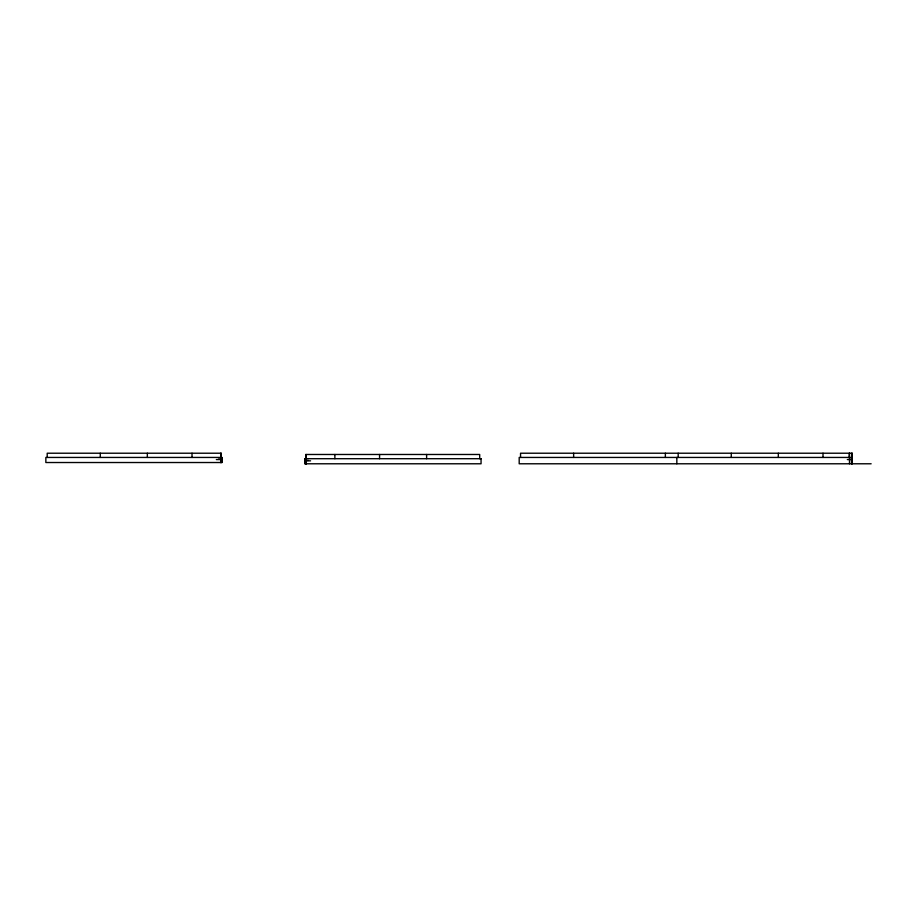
<?xml version="1.0" encoding="UTF-8"?>
<svg xmlns="http://www.w3.org/2000/svg" width="917" height="917" viewBox="0 0 917 917"><rect width="100%" height="100%" fill="white"/><g stroke="black" fill="none" stroke-linecap="round" stroke-linejoin="round"><path stroke-width="1.38" d="M147.339 457.445L147.339 453.216M216.343 459.555L221.077 459.555L221.043 462.523L221.008 453.216L47.203 453.216L47.203 457.445M221.043 453.216L221.043 459.13L218.498 459.13M310.565 460.827L305.82 460.827L305.923 463.784L305.854 460.403L308.399 460.403M778.327 457.445L778.327 453.216M100.285 457.445L100.285 453.216M520.547 457.445L520.547 453.216L852.031 453.216L852.031 463.784L851.996 453.216L851.985 459.555M573.629 457.445L573.641 453.216M678.19 457.445L678.19 453.216M731.273 457.445L731.285 453.216M851.996 453.216L851.973 463.784M305.82 458.706L305.888 454.477L479.694 454.477L479.706 458.706M221.937 457.445L45.85 457.445L45.85 462.523L221.937 462.523L221.937 457.445L221.868 462.523M852.065 457.445L519.194 457.445L519.194 463.784L871.15 463.784M221.077 459.555L220.974 462.523L220.963 453.216M847.331 459.555L852.065 459.555M426.611 454.477L426.623 458.706M851.687 457.445L851.687 463.784M851.48 457.445L851.572 463.784M849.497 453.216L849.497 463.784M849.268 453.216L849.268 457.445M823.008 453.216L823.008 457.445M676.838 457.445L676.838 463.784M665.364 453.216L665.364 457.445M379.569 454.477L379.569 458.706M334.877 454.477L334.877 458.706M306.198 458.706L306.198 463.784M306.014 458.706L306.014 463.784M305.934 454.477L305.854 463.784M305.029 458.706L305.029 463.784M220.699 457.445L220.699 462.523M192.02 453.216L192.02 457.445M481.058 458.706L304.96 458.706L304.96 463.784L481.058 463.784L481.058 458.706"/></g></svg>
